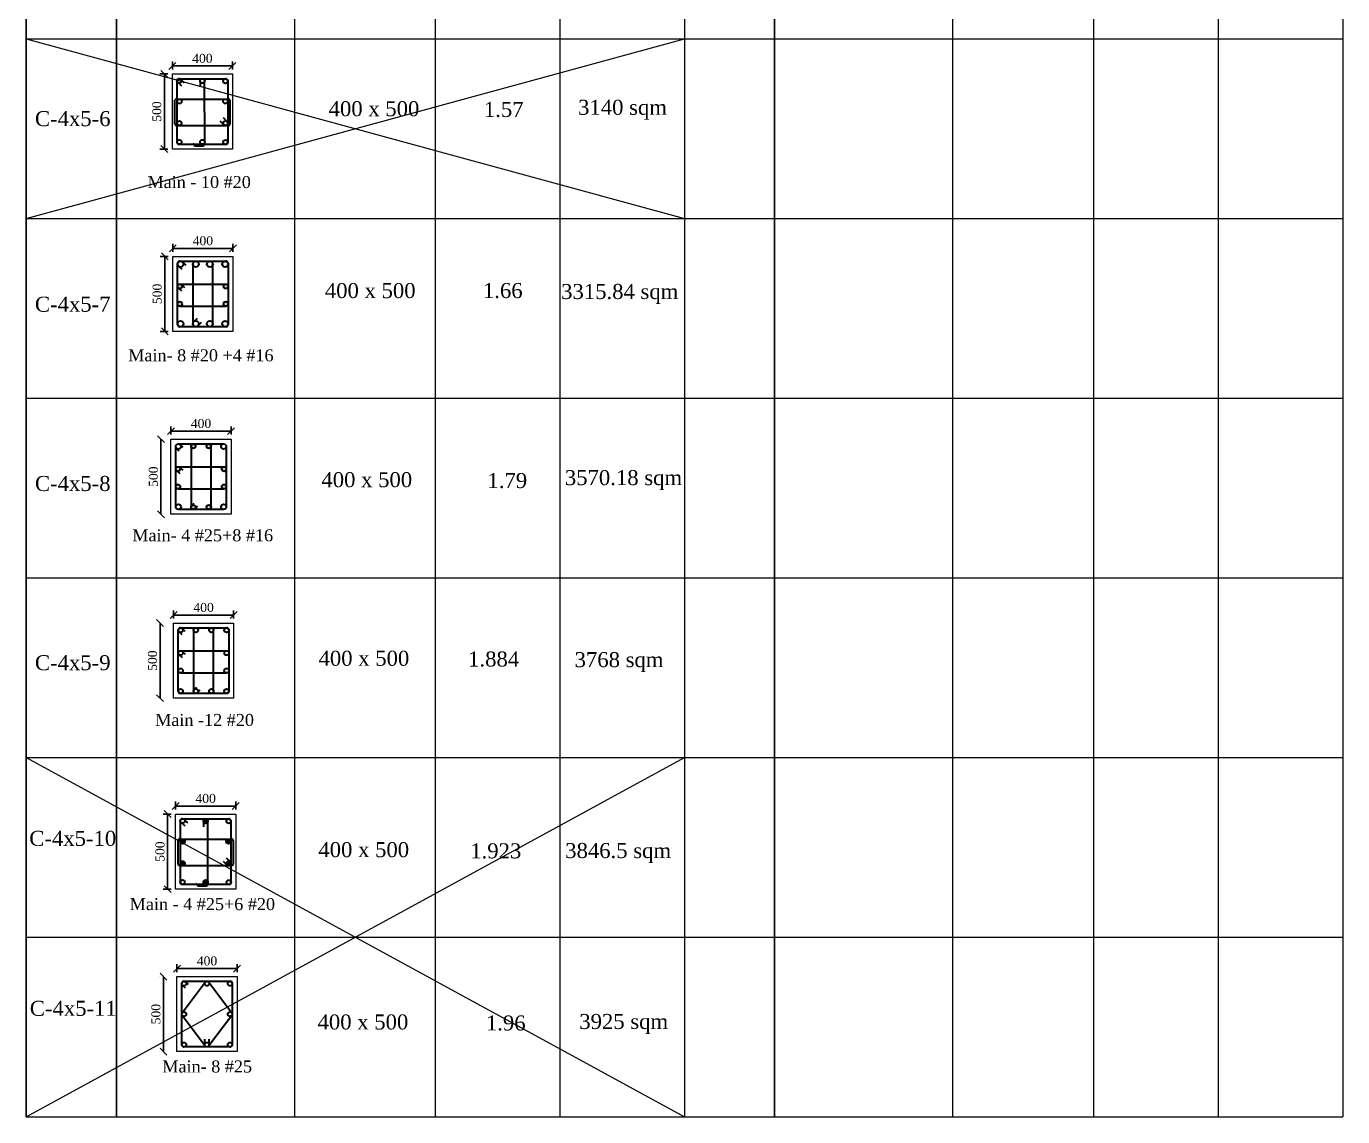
# Model space of a CAD drawing. Header units: millimetres. Extents: x -111267 to 10003021, y -40114 to 2142304.
# Drawn here: x 4297106 to 4340929, y 1999011 to 2035313 of the extents above; entities that cross this region are included whole.
import ezdxf

# ---------------------------------------------------------------- set-up
doc = ezdxf.new("R2010")
doc.units = ezdxf.units.MM
doc.header["$PDMODE"] = 2
doc.linetypes.add('DASHED2', pattern=[0.375, 0.25, -0.125])
doc.layers.add('5a.Hatch-TR-0', color=8, linetype='Continuous')
doc.layers.add('9.Title', color=7, linetype='Continuous')
for name, color, linetype, lineweight in [('object line', 23, 'Continuous', 13), ('reinmt', 241, 'Continuous', 40), ('S-Beam', 4, 'DASHED2', 15), ('S-Dim', 8, 'Continuous', 5)]:
    doc.layers.add(name, color=color, linetype=linetype, lineweight=lineweight)
doc.styles.add('DRIQsmall', font='times.ttf', dxfattribs={"height": 0.2})
doc.styles.add('Times new roman', font='times.ttf', dxfattribs={"height": 300})
doc.dimstyles.new('Scale 20', dxfattribs={"dimscale": 0, "dimtxt": 250, "dimasz": 230, "dimexe": 150, "dimexo": 150, "dimgap": 100, "dimtad": 1, "dimtoh": 1, "dimdec": 0, "dimlfac": 0.2, "dimzin": 0, "dimdsep": 46, "dimtxsty": 'Times new roman', "dimblk": 'OBLIQUE', "dimcen": 0.09, "dimclrd": 256, "dimclrt": 3, "dimadec": 0, "dimazin": 0, "dimtfac": 1, "dimtdec": 0, "dimtofl": 0, "dimtmove": 0, "dimatfit": 3, "dimfxl": 150, "dimfxlon": 1, "dimtolj": 1, "dimtzin": 0, "dimarcsym": 0})

# ---------------------------------------------------------------- blocks, each defined once
blk = doc.blocks.new('_Oblique')
at = {"color": 0, "linetype": 'ByBlock', "lineweight": -2}
blk.add_line((-0.5, -0.5), (0.5, 0.5), dxfattribs=at)
blk = doc.blocks.new('*D889')
at = {"layer": 'Defpoints', "color": 0, "ltscale": 6, "transparency": 16777216}
for p in [(4302076, 2009086), (4301809, 2006586), (4302076, 2006586)]:
    blk.add_point(p, dxfattribs=at)
at = {"layer": 'S-Dim', "color": 0, "lineweight": -2, "ltscale": 6, "transparency": 16777216}
for p, q in [((4301926, 2009086), (4301659, 2009086)), ((4301926, 2006586), (4301659, 2006586))]:
    blk.add_line(p, q, dxfattribs=at)
at = {"layer": 'S-Dim', "lineweight": -2, "ltscale": 6, "transparency": 16777216}
blk.add_line((4301809, 2009086), (4301809, 2006586), dxfattribs=at)
at = {"layer": 'S-Dim', "lineweight": -2, "ltscale": 6, "transparency": 16777216, "xscale": 230, "yscale": 230, "zscale": 230}
for p, rotation in [((4301809, 2009086), 90), ((4301809, 2006586), 270)]:
    blk.add_blockref('_Oblique', p, dxfattribs=dict(at, rotation=rotation))
at = {"layer": 'S-Dim', "color": 3, "ltscale": 6, "transparency": 16777216, "insert": (4301557, 2007836), "char_height": 300, "attachment_point": 5, "rotation": 90, "style": 'Times new roman'}
blk.add_mtext('\\A1;500', dxfattribs=at)
blk = doc.blocks.new('*D890')
at = {"layer": 'Defpoints', "color": 0, "ltscale": 6, "transparency": 16777216}
for p in [(4304076, 2009352), (4302076, 2009086), (4304076, 2009086)]:
    blk.add_point(p, dxfattribs=at)
at = {"layer": 'S-Dim', "color": 0, "lineweight": -2, "ltscale": 6, "transparency": 16777216}
for p, q in [((4302076, 2009236), (4302076, 2009502)), ((4304076, 2009236), (4304076, 2009502))]:
    blk.add_line(p, q, dxfattribs=at)
at = {"layer": 'S-Dim', "lineweight": -2, "ltscale": 6, "transparency": 16777216}
blk.add_line((4302076, 2009352), (4304076, 2009352), dxfattribs=at)
at = {"layer": 'S-Dim', "lineweight": -2, "ltscale": 6, "transparency": 16777216, "xscale": 230, "yscale": 230, "zscale": 230, "rotation": 180}
blk.add_blockref('_Oblique', (4302076, 2009352), dxfattribs=at)
at = {"layer": 'S-Dim', "lineweight": -2, "ltscale": 6, "transparency": 16777216, "xscale": 230, "yscale": 230, "zscale": 230}
blk.add_blockref('_Oblique', (4304076, 2009352), dxfattribs=at)
at = {"layer": 'S-Dim', "color": 3, "ltscale": 6, "transparency": 16777216, "insert": (4303076, 2009605), "char_height": 300, "attachment_point": 5, "style": 'Times new roman'}
blk.add_mtext('\\A1;400', dxfattribs=at)
blk = doc.blocks.new('*D891')
at = {"layer": 'Defpoints', "color": 0, "ltscale": 6, "transparency": 16777216}
for p in [(4302008, 2015444), (4304008, 2015711), (4304008, 2015444)]:
    blk.add_point(p, dxfattribs=at)
at = {"layer": 'S-Dim', "color": 0, "lineweight": -2, "ltscale": 6, "transparency": 16777216}
for p, q in [((4302008, 2015594), (4302008, 2015861)), ((4304008, 2015594), (4304008, 2015861))]:
    blk.add_line(p, q, dxfattribs=at)
at = {"layer": 'S-Dim', "lineweight": -2, "ltscale": 6, "transparency": 16777216}
blk.add_line((4302008, 2015711), (4304008, 2015711), dxfattribs=at)
at = {"layer": 'S-Dim', "lineweight": -2, "ltscale": 6, "transparency": 16777216, "xscale": 230, "yscale": 230, "zscale": 230, "rotation": 180}
blk.add_blockref('_Oblique', (4302008, 2015711), dxfattribs=at)
at = {"layer": 'S-Dim', "lineweight": -2, "ltscale": 6, "transparency": 16777216, "xscale": 230, "yscale": 230, "zscale": 230}
blk.add_blockref('_Oblique', (4304008, 2015711), dxfattribs=at)
at = {"layer": 'S-Dim', "color": 3, "ltscale": 6, "transparency": 16777216, "insert": (4303008, 2015964), "char_height": 300, "attachment_point": 5, "style": 'Times new roman'}
blk.add_mtext('\\A1;400', dxfattribs=at)
blk = doc.blocks.new('*D903')
at = {"layer": 'Defpoints', "color": 0, "ltscale": 6, "transparency": 16777216}
for p in [(4302008, 2015444, 99385), (4301559, 2012944), (4302008, 2012944, 99385)]:
    blk.add_point(p, dxfattribs=at)
at = {"layer": 'S-Dim', "color": 0, "lineweight": -2, "ltscale": 6, "transparency": 16777216}
for p, q in [((4301411, 2015444), (4301409, 2015444)), ((4301411, 2012944), (4301409, 2012944))]:
    blk.add_line(p, q, dxfattribs=at)
at = {"layer": 'S-Dim', "lineweight": -2, "ltscale": 6, "transparency": 16777216}
blk.add_line((4301559, 2015444), (4301559, 2012944), dxfattribs=at)
at = {"layer": 'S-Dim', "lineweight": -2, "ltscale": 6, "transparency": 16777216, "xscale": 230, "yscale": 230, "zscale": 230}
for p, rotation in [((4301559, 2015444), 90), ((4301559, 2012944), 270)]:
    blk.add_blockref('_Oblique', p, dxfattribs=dict(at, rotation=rotation))
at = {"layer": 'S-Dim', "color": 3, "ltscale": 6, "transparency": 16777216, "insert": (4301307, 2014194), "char_height": 300, "attachment_point": 5, "rotation": 90, "style": 'Times new roman'}
blk.add_mtext('\\A1;500', dxfattribs=at)
blk = doc.blocks.new('*D892')
at = {"layer": 'Defpoints', "color": 0, "ltscale": 6, "transparency": 16777216}
for p in [(4301983, 2027654), (4301716, 2025154), (4301983, 2025154)]:
    blk.add_point(p, dxfattribs=at)
at = {"layer": 'S-Dim', "color": 0, "lineweight": -2, "ltscale": 6, "transparency": 16777216}
for p, q in [((4301833, 2027654), (4301566, 2027654)), ((4301833, 2025154), (4301566, 2025154))]:
    blk.add_line(p, q, dxfattribs=at)
at = {"layer": 'S-Dim', "lineweight": -2, "ltscale": 6, "transparency": 16777216}
blk.add_line((4301716, 2027654), (4301716, 2025154), dxfattribs=at)
at = {"layer": 'S-Dim', "lineweight": -2, "ltscale": 6, "transparency": 16777216, "xscale": 230, "yscale": 230, "zscale": 230}
for p, rotation in [((4301716, 2027654), 90), ((4301716, 2025154), 270)]:
    blk.add_blockref('_Oblique', p, dxfattribs=dict(at, rotation=rotation))
at = {"layer": 'S-Dim', "color": 3, "ltscale": 6, "transparency": 16777216, "insert": (4301463, 2026404), "char_height": 300, "attachment_point": 5, "rotation": 90, "style": 'Times new roman'}
blk.add_mtext('\\A1;500', dxfattribs=at)
blk = doc.blocks.new('*D893')
at = {"layer": 'Defpoints', "color": 0, "ltscale": 6, "transparency": 16777216}
for p in [(4303983, 2027921), (4301983, 2027654), (4303983, 2027654)]:
    blk.add_point(p, dxfattribs=at)
at = {"layer": 'S-Dim', "color": 0, "lineweight": -2, "ltscale": 6, "transparency": 16777216}
for p, q in [((4301983, 2027804), (4301983, 2028071)), ((4303983, 2027804), (4303983, 2028071))]:
    blk.add_line(p, q, dxfattribs=at)
at = {"layer": 'S-Dim', "lineweight": -2, "ltscale": 6, "transparency": 16777216}
blk.add_line((4301983, 2027921), (4303983, 2027921), dxfattribs=at)
at = {"layer": 'S-Dim', "lineweight": -2, "ltscale": 6, "transparency": 16777216, "xscale": 230, "yscale": 230, "zscale": 230, "rotation": 180}
blk.add_blockref('_Oblique', (4301983, 2027921), dxfattribs=at)
at = {"layer": 'S-Dim', "lineweight": -2, "ltscale": 6, "transparency": 16777216, "xscale": 230, "yscale": 230, "zscale": 230}
blk.add_blockref('_Oblique', (4303983, 2027921), dxfattribs=at)
at = {"layer": 'S-Dim', "color": 3, "ltscale": 6, "transparency": 16777216, "insert": (4302983, 2028173), "char_height": 300, "attachment_point": 5, "style": 'Times new roman'}
blk.add_mtext('\\A1;400', dxfattribs=at)
blk = doc.blocks.new('*D895')
at = {"layer": 'Defpoints', "color": 0, "ltscale": 6, "transparency": 16777216}
for p in [(4301968, 2033726), (4301702, 2031226), (4301968, 2031226)]:
    blk.add_point(p, dxfattribs=at)
at = {"layer": 'S-Dim', "color": 0, "lineweight": -2, "ltscale": 6, "transparency": 16777216}
for p, q in [((4301818, 2033726), (4301552, 2033726)), ((4301818, 2031226), (4301552, 2031226))]:
    blk.add_line(p, q, dxfattribs=at)
at = {"layer": 'S-Dim', "lineweight": -2, "ltscale": 6, "transparency": 16777216}
blk.add_line((4301702, 2033726), (4301702, 2031226), dxfattribs=at)
at = {"layer": 'S-Dim', "lineweight": -2, "ltscale": 6, "transparency": 16777216, "xscale": 230, "yscale": 230, "zscale": 230}
for p, rotation in [((4301702, 2033726), 90), ((4301702, 2031226), 270)]:
    blk.add_blockref('_Oblique', p, dxfattribs=dict(at, rotation=rotation))
at = {"layer": 'S-Dim', "color": 3, "ltscale": 6, "transparency": 16777216, "insert": (4301449, 2032476), "char_height": 300, "attachment_point": 5, "rotation": 90, "style": 'Times new roman'}
blk.add_mtext('\\A1;500', dxfattribs=at)
blk = doc.blocks.new('*D896')
at = {"layer": 'Defpoints', "color": 0, "ltscale": 6, "transparency": 16777216}
for p in [(4303968, 2033992), (4301968, 2033726), (4303968, 2033726)]:
    blk.add_point(p, dxfattribs=at)
at = {"layer": 'S-Dim', "color": 0, "lineweight": -2, "ltscale": 6, "transparency": 16777216}
for p, q in [((4301968, 2033876), (4301968, 2034142)), ((4303968, 2033876), (4303968, 2034142))]:
    blk.add_line(p, q, dxfattribs=at)
at = {"layer": 'S-Dim', "lineweight": -2, "ltscale": 6, "transparency": 16777216}
blk.add_line((4301968, 2033992), (4303968, 2033992), dxfattribs=at)
at = {"layer": 'S-Dim', "lineweight": -2, "ltscale": 6, "transparency": 16777216, "xscale": 230, "yscale": 230, "zscale": 230, "rotation": 180}
blk.add_blockref('_Oblique', (4301968, 2033992), dxfattribs=at)
at = {"layer": 'S-Dim', "lineweight": -2, "ltscale": 6, "transparency": 16777216, "xscale": 230, "yscale": 230, "zscale": 230}
blk.add_blockref('_Oblique', (4303968, 2033992), dxfattribs=at)
at = {"layer": 'S-Dim', "color": 3, "ltscale": 6, "transparency": 16777216, "insert": (4302968, 2034245), "char_height": 300, "attachment_point": 5, "style": 'Times new roman'}
blk.add_mtext('\\A1;400', dxfattribs=at)
blk = doc.blocks.new('*D899')
at = {"layer": 'Defpoints', "color": 0, "ltscale": 6, "transparency": 16777216}
for p in [(4301922, 2021569), (4303922, 2021835), (4303922, 2021569)]:
    blk.add_point(p, dxfattribs=at)
at = {"layer": 'S-Dim', "color": 0, "lineweight": -2, "ltscale": 6, "transparency": 16777216}
for p, q in [((4301922, 2021719), (4301922, 2021985)), ((4303922, 2021719), (4303922, 2021985))]:
    blk.add_line(p, q, dxfattribs=at)
at = {"layer": 'S-Dim', "lineweight": -2, "ltscale": 6, "transparency": 16777216}
blk.add_line((4301922, 2021835), (4303922, 2021835), dxfattribs=at)
at = {"layer": 'S-Dim', "lineweight": -2, "ltscale": 6, "transparency": 16777216, "xscale": 230, "yscale": 230, "zscale": 230, "rotation": 180}
blk.add_blockref('_Oblique', (4301922, 2021835), dxfattribs=at)
at = {"layer": 'S-Dim', "lineweight": -2, "ltscale": 6, "transparency": 16777216, "xscale": 230, "yscale": 230, "zscale": 230}
blk.add_blockref('_Oblique', (4303922, 2021835), dxfattribs=at)
at = {"layer": 'S-Dim', "color": 3, "ltscale": 6, "transparency": 16777216, "insert": (4302922, 2022088), "char_height": 300, "attachment_point": 5, "style": 'Times new roman'}
blk.add_mtext('\\A1;400', dxfattribs=at)
blk = doc.blocks.new('*D906')
at = {"layer": 'Defpoints', "color": 0, "ltscale": 6, "transparency": 16777216}
for p in [(4301922, 2021569, 99385), (4301589, 2019069), (4301922, 2019069, 99385)]:
    blk.add_point(p, dxfattribs=at)
at = {"layer": 'S-Dim', "color": 0, "lineweight": -2, "ltscale": 6, "transparency": 16777216}
for p, q in [((4301440, 2021569), (4301439, 2021569)), ((4301440, 2019069), (4301439, 2019069))]:
    blk.add_line(p, q, dxfattribs=at)
at = {"layer": 'S-Dim', "lineweight": -2, "ltscale": 6, "transparency": 16777216}
blk.add_line((4301589, 2021569), (4301589, 2019069), dxfattribs=at)
at = {"layer": 'S-Dim', "lineweight": -2, "ltscale": 6, "transparency": 16777216, "xscale": 230, "yscale": 230, "zscale": 230}
for p, rotation in [((4301589, 2021569), 90), ((4301589, 2019069), 270)]:
    blk.add_blockref('_Oblique', p, dxfattribs=dict(at, rotation=rotation))
at = {"layer": 'S-Dim', "color": 3, "ltscale": 6, "transparency": 16777216, "insert": (4301336, 2020319), "char_height": 300, "attachment_point": 5, "rotation": 90, "style": 'Times new roman'}
blk.add_mtext('\\A1;500', dxfattribs=at)
blk = doc.blocks.new('*D901')
at = {"layer": 'Defpoints', "color": 0, "ltscale": 6, "transparency": 16777216}
for p in [(4302122, 2003675), (4304122, 2003942), (4304122, 2003675)]:
    blk.add_point(p, dxfattribs=at)
at = {"layer": 'S-Dim', "color": 0, "lineweight": -2, "ltscale": 6, "transparency": 16777216}
for p, q in [((4302122, 2003825), (4302122, 2004092)), ((4304122, 2003825), (4304122, 2004092))]:
    blk.add_line(p, q, dxfattribs=at)
at = {"layer": 'S-Dim', "lineweight": -2, "ltscale": 6, "transparency": 16777216}
blk.add_line((4302122, 2003942), (4304122, 2003942), dxfattribs=at)
at = {"layer": 'S-Dim', "lineweight": -2, "ltscale": 6, "transparency": 16777216, "xscale": 230, "yscale": 230, "zscale": 230, "rotation": 180}
blk.add_blockref('_Oblique', (4302122, 2003942), dxfattribs=at)
at = {"layer": 'S-Dim', "lineweight": -2, "ltscale": 6, "transparency": 16777216, "xscale": 230, "yscale": 230, "zscale": 230}
blk.add_blockref('_Oblique', (4304122, 2003942), dxfattribs=at)
at = {"layer": 'S-Dim', "color": 3, "ltscale": 6, "transparency": 16777216, "insert": (4303122, 2004195), "char_height": 300, "attachment_point": 5, "style": 'Times new roman'}
blk.add_mtext('\\A1;400', dxfattribs=at)
blk = doc.blocks.new('*D908')
at = {"layer": 'Defpoints', "color": 0, "ltscale": 6, "transparency": 16777216}
for p in [(4302122, 2003675, 99385), (4301673, 2001175), (4302122, 2001175, 99385)]:
    blk.add_point(p, dxfattribs=at)
at = {"layer": 'S-Dim', "color": 0, "lineweight": -2, "ltscale": 6, "transparency": 16777216}
for p, q in [((4301525, 2003675), (4301523, 2003675)), ((4301525, 2001175), (4301523, 2001175))]:
    blk.add_line(p, q, dxfattribs=at)
at = {"layer": 'S-Dim', "lineweight": -2, "ltscale": 6, "transparency": 16777216}
blk.add_line((4301673, 2003675), (4301673, 2001175), dxfattribs=at)
at = {"layer": 'S-Dim', "lineweight": -2, "ltscale": 6, "transparency": 16777216, "xscale": 230, "yscale": 230, "zscale": 230}
for p, rotation in [((4301673, 2003675), 90), ((4301673, 2001175), 270)]:
    blk.add_blockref('_Oblique', p, dxfattribs=dict(at, rotation=rotation))
at = {"layer": 'S-Dim', "color": 3, "ltscale": 6, "transparency": 16777216, "insert": (4301421, 2002425), "char_height": 300, "attachment_point": 5, "rotation": 90, "style": 'Times new roman'}
blk.add_mtext('\\A1;500', dxfattribs=at)

msp = doc.modelspace()

# ---------------------------------------------------------------- hatches: boundary and pattern name
at = {"layer": '5a.Hatch-TR-0', "linetype": 'Continuous'}
h = msp.add_hatch(color=8, dxfattribs=at)
h.dxf.hatch_style = 1
h.paths.add_polyline_path([(4302141.6, 2026070.4, 1), (4302292.6, 2026070.4, 1)])
h.paths.add_polyline_path([(4302141.6, 2026657, 1), (4302292.7, 2026657, 1)])
h.paths.add_polyline_path([(4303672.9, 2026657, 1), (4303823.9, 2026657, 1)])
h.paths.add_polyline_path([(4303672.8, 2026070.4, 1), (4303823.9, 2026070.4, 1)])
h = msp.add_hatch(color=8, dxfattribs=at)
h.dxf.hatch_style = 1
h.paths.add_polyline_path([(4303255.3, 2021334.5, 1), (4303104.2, 2021334.5, 1)])
h.paths.add_polyline_path([(4302740.3, 2021334.2, 1), (4302589.3, 2021334.2, 1)])
h = msp.add_hatch(color=8, dxfattribs=at)
h.dxf.hatch_style = 1
h.paths.add_polyline_path([(4302740.3, 2019302.9, 0.6349148), (4302616.6, 2019361), (4302605.7, 2019349.9, 0.169643), (4302589.3, 2019302.9, 1)])
h.paths.add_polyline_path([(4303255.3, 2019302.7, 1), (4303104.2, 2019302.7, 1)])
h.paths.add_polyline_path([(4302081.1, 2019985.1, 1), (4302232.2, 2019985.1, 1)])
h.paths.add_polyline_path([(4302232.2, 2020571.6, 1), (4302081.1, 2020571.6, 1)])
h.paths.add_polyline_path([(4303612.4, 2020571.6, 1), (4303763.5, 2020571.6, 1)])
h.paths.add_polyline_path([(4303763.5, 2019985.1, 1), (4303612.4, 2019985.1, 1)])
h = msp.add_hatch(color=8, dxfattribs=at)
h.dxf.hatch_style = 1
edge = h.paths.add_edge_path()
edge.add_arc((4303075.8, 2008851.2), 75.5, 0, 360)
h = msp.add_hatch(color=8, dxfattribs=at)
h.dxf.hatch_style = 1
edge = h.paths.add_edge_path()
edge.add_arc((4302312, 2008174.1), 75.5, 0, 360)
h = msp.add_hatch(color=8, dxfattribs=at)
h.dxf.hatch_style = 1
edge = h.paths.add_edge_path()
edge.add_arc((4303839.6, 2008174.1), 75.5, 0, 360)
h = msp.add_hatch(color=8, dxfattribs=at)
h.dxf.hatch_style = 1
edge = h.paths.add_edge_path()
edge.add_arc((4302308.8, 2007446.5), 75.5, 0, 360)
h = msp.add_hatch(color=8, dxfattribs=at)
h.dxf.hatch_style = 1
edge = h.paths.add_edge_path()
edge.add_arc((4303842.8, 2007446.5), 75.5, 0, 360)
h = msp.add_hatch(color=8, dxfattribs=at)
h.dxf.hatch_style = 1
edge = h.paths.add_edge_path()
edge.add_arc((4303075.8, 2006820.1), 75.5, 0, 360)

# ---------------------------------------------------------------- linework, layer by layer
at = {"layer": '9.Title'}
for p, q in [((4297106.2, 1999011, -198769.9), (4297106.2, 2067045.3, -198769.9)), ((4300106.2, 1999011, -198769.9), (4300106.2, 2066045.3, -198769.9)), ((4322017.4, 1999011, -198769.9), (4322017.4, 2066045.3, -198769.9))]:
    msp.add_line(p, q, dxfattribs=at)
at = {"layer": 'object line'}
for points in [[(4301968.3, 2033725.7), (4303968.3, 2033725.7), (4303968.3, 2031225.7), (4301968.3, 2031225.7)], [(4301922.3, 2021568.6), (4303922.3, 2021568.6), (4303922.3, 2019068.6), (4301922.3, 2019068.6)], [(4302121.5, 2003675.4), (4304121.5, 2003675.4), (4304121.5, 2001175.4), (4302121.5, 2001175.4)]]:
    msp.add_lwpolyline(points, close=True, dxfattribs=at)
for points, elevation in [([(4301982.7, 2027653.9), (4303982.7, 2027653.9), (4303982.7, 2025153.9), (4301982.7, 2025153.9)], 99385), ([(4302007.8, 2015444.5), (4304007.8, 2015444.5), (4304007.8, 2012944.5), (4302007.8, 2012944.5)], 198769.9), ([(4302075.8, 2009085.6), (4304075.8, 2009085.6), (4304075.8, 2006585.6), (4302075.8, 2006585.6)], 99385)]:
    msp.add_lwpolyline(points, close=True, dxfattribs=dict(at, elevation=elevation))
at = {"layer": 'reinmt', "linetype": 'Continuous', "lineweight": 35}
for p, q in [((4302126.4, 2031455.1), (4302126.4, 2033496.3)), ((4302185, 2033419.9), (4302273.1, 2033333.6)), ((4302197.8, 2033567.6), (4303738.9, 2033567.6)), ((4302276.2, 2033513.1), (4302364.6, 2033430.1)), ((4302892.8, 2033491.4), (4302892.8, 2033301.6)), ((4303810.3, 2033496.3), (4303810.3, 2031455.1)), ((4302055.6, 2032061.2), (4302055.6, 2032849.6)), ((4302095.6, 2032889.6), (4303841.1, 2032889.6)), ((4303881.1, 2032849.6), (4303881.1, 2032061.2)), ((4303550.4, 2032163.2), (4303675.1, 2032041.1)), ((4303654.3, 2032273.4), (4303779.8, 2032147.7)), ((4302105.6, 2032011.2), (4303831.1, 2032011.2)), ((4303738.9, 2031383.7), (4302197.8, 2031383.7)), ((4302140.8, 2025383.3, 99385), (4302140.8, 2027424.5, 99385)), ((4302179.3, 2027320.8, 99385), (4302287.4, 2027222.5, 99385)), ((4302212.2, 2027495.9, 99385), (4303753.3, 2027495.9, 99385)), ((4302315.1, 2027459.5, 99385), (4302419.7, 2027357.7, 99385)), ((4302649.7, 2027397.7, 99385), (4302649.7, 2025410.1, 99385)), ((4303315.7, 2025410.1, 99385), (4303315.7, 2027397.7, 99385)), ((4303824.7, 2027424.5, 99385), (4303824.7, 2025383.3, 99385)), ((4302173.5, 2026595.3, 99385), (4302272.4, 2026509.4, 99385)), ((4302217.1, 2026732.5, 99385), (4303748.4, 2026732.5, 99385)), ((4302267.8, 2026713, 99385), (4302371.6, 2026615.4, 99385)), ((4302218.7, 2025994.9, 99385), (4303748.4, 2025994.9, 99385)), ((4302681, 2025482.3, 99385), (4302806.7, 2025598.2, 99385)), ((4303753.3, 2025311.9, 99385), (4302212.2, 2025311.9, 99385)), ((4302813.7, 2025337.5, 99385), (4302942.5, 2025461.8, 99385)), ((4302080.3, 2019314.9), (4302080.3, 2021322.1)), ((4302097, 2021270.4), (4302185.2, 2021184.2)), ((4302168.7, 2021410.5), (4303675.8, 2021410.5)), ((4302229.1, 2021386.7), (4302317.4, 2021303.7)), ((4302589.3, 2021346.3), (4302589.3, 2019302.9)), ((4303255.2, 2019305.5), (4303255.3, 2021334.4)), ((4303764.2, 2021322.1), (4303764.2, 2019314.9)), ((4302113, 2020510), (4302212, 2020424)), ((4302156.7, 2020647.2), (4303688, 2020647.2)), ((4302207.4, 2020627.6), (4302311.2, 2020530.1)), ((4302158.3, 2019909.5), (4303687.9, 2019909.5)), ((4302605.7, 2019349.9), (4302690.5, 2019436.3)), ((4302723.3, 2019255), (4302806.5, 2019345.1)), ((4303675.2, 2019226.6), (4302168.1, 2019226.6)), ((4302165.9, 2013173.8, 198769.9), (4302165.9, 2015215.1, 198769.9)), ((4302192.3, 2015153.4, 298154.9), (4302280.5, 2015067.1, 298154.9)), ((4302237.2, 2015286.4, 198769.9), (4303778.4, 2015286.4, 198769.9)), ((4302296.5, 2015262.6, 298154.9), (4302384.9, 2015179.6, 298154.9)), ((4302674.8, 2015222.3, 198769.9), (4302674.8, 2013178.8, 198769.9)), ((4303340.8, 2013181.4, 198769.9), (4303340.8, 2015222.3, 198769.9)), ((4303849.7, 2015215.1, 198769.9), (4303849.7, 2013173.8, 198769.9)), ((4302242.2, 2014523.1, 198769.9), (4303773.5, 2014523.1, 198769.9)), ((4302198.6, 2014385.9, 198769.9), (4302297.5, 2014299.9, 198769.9)), ((4302292.9, 2014503.6, 198769.9), (4302396.7, 2014406, 198769.9)), ((4302243.8, 2013785.4, 198769.9), (4303773.4, 2013785.4, 198769.9)), ((4302691.2, 2013225.8, 198769.9), (4302776, 2013312.3, 198769.9)), ((4302808.8, 2013130.9, 198769.9), (4302892, 2013221.1, 198769.9)), ((4303778.4, 2013102.5, 198769.9), (4302237.2, 2013102.5, 198769.9)), ((4302233.9, 2006815, 99385), (4302233.9, 2008856.2, 99385)), ((4302305.2, 2008927.6, 99385), (4303846.4, 2008927.6, 99385)), ((4302383.7, 2008873.1, 99385), (4302472, 2008790, 99385)), ((4303000.3, 2008851.3, 99385), (4303000.3, 2008661.6, 99385)), ((4303917.7, 2008856.2, 99385), (4303917.7, 2006815, 99385)), ((4302292.4, 2008779.9, 99385), (4302380.6, 2008693.6, 99385)), ((4302163.1, 2007421.1, 99385), (4302163.1, 2008209.5, 99385)), ((4302203.1, 2008249.5, 99385), (4303948.5, 2008249.5, 99385)), ((4303988.5, 2008209.5, 99385), (4303988.5, 2007421.1, 99385)), ((4303657.8, 2007523.1, 99385), (4303782.5, 2007401.1, 99385)), ((4303761.7, 2007633.3, 99385), (4303887.3, 2007507.6, 99385)), ((4302213.1, 2007371.1, 99385), (4303938.5, 2007371.1, 99385)), ((4303846.4, 2006743.6, 99385), (4302305.2, 2006743.6, 99385)), ((4302279.6, 2001404.8), (4302279.6, 2003446)), ((4302294.8, 2002470.8), (4303060.1, 2003485.8)), ((4302306.1, 2003384.3, 99385), (4302394.2, 2003298, 99385)), ((4302350.9, 2003517.3), (4303892.1, 2003517.3)), ((4302410.3, 2003493.5, 99385), (4302498.6, 2003410.5, 99385)), ((4303181.8, 2003487.3), (4303947.7, 2002471.6)), ((4303963.5, 2003446), (4303963.5, 2001404.8)), ((4303061.2, 2001363.4), (4302295.4, 2002379.1)), ((4303948.2, 2002379.9), (4303182.9, 2001365)), ((4303046.4, 2001416.9), (4303046.4, 2001596.5)), ((4303196.8, 2001415.5), (4303196.8, 2001595)), ((4303892.1, 2001333.4), (4302350.9, 2001333.4))]:
    msp.add_line(p, q, dxfattribs=at)
msp.add_lwpolyline([(4302647.1, 2031420.2), (4302720.8, 2031338.6), (4302983.4, 2031338.6, 0.4142858), (4303043.4, 2031398.7), (4303042.9, 2033503.3)], format="xyb", dxfattribs=at)
at = {"layer": 'reinmt', "linetype": 'Continuous', "lineweight": 35, "elevation": 99385}
msp.add_lwpolyline([(4302754.6, 2006780.2), (4302828.3, 2006698.6), (4303090.9, 2006698.6, 0.4142858), (4303150.9, 2006758.6), (4303150.4, 2008863.3)], format="xyb", dxfattribs=at)
at = {"layer": 'reinmt', "linetype": 'Continuous', "lineweight": 35}
for centre, radius in [((4302197.8, 2033496.3), 75.5), ((4302968.3, 2033491.2), 75.5), ((4303736.4, 2033489.6), 75.5), ((4302204.5, 2032814.2), 75.5), ((4303732.1, 2032814.2), 75.5), ((4302201.3, 2032086.6), 75.5), ((4303735.4, 2032086.6), 75.5), ((4302199.5, 2031460.3), 75.5), ((4302968.3, 2031460.2), 75.5), ((4303738.9, 2031455.1), 75.5), ((4302239.4, 2027397.2, 198769.9), 98.2), ((4302747.9, 2027397.7, 99385), 98.2), ((4303217.5, 2027397.7, 99385), 98.2), ((4303726.1, 2027397.2, 198769.9), 98.2), ((4302217.1, 2026657, 99385), 75.5), ((4303748.4, 2026657, 99385), 75.5), ((4302217.1, 2026070.4, 99385), 75.5), ((4303748.4, 2026070.4, 99385), 75.5), ((4302239.4, 2025410.7, 198769.9), 98.2), ((4302747.9, 2025410.1, 99385), 98.2), ((4303217.5, 2025410.1, 99385), 98.2), ((4303726.1, 2025410.7, 198769.9), 98.2), ((4302168.7, 2021322.1), 88.4), ((4302664.8, 2021334.2), 75.5), ((4303179.8, 2021334.5), 75.5), ((4303675.8, 2021322.1), 88.4), ((4302156.7, 2020571.6), 75.5), ((4303688, 2020571.6), 75.5), ((4302156.6, 2019985.1), 75.5), ((4303687.9, 2019985.1), 75.5), ((4302168.7, 2019314.9), 88.4), ((4302664.8, 2019302.9), 75.5), ((4303179.8, 2019302.7), 75.5), ((4303675.8, 2019314.9), 88.4), ((4302242.2, 2015210.2, 298154.9), 75.5), ((4302750.3, 2015210.2, 198769.9), 75.5), ((4303265.3, 2015210.4, 198769.9), 75.5), ((4303773.4, 2015210.2, 298154.9), 75.5), ((4302242.2, 2014447.6, 198769.9), 75.5), ((4303773.5, 2014447.6, 198769.9), 75.5), ((4302242.2, 2013861, 198769.9), 75.5), ((4303773.4, 2013861, 198769.9), 75.5), ((4302242.2, 2013178.8, 298154.9), 75.5), ((4302750.3, 2013178.8, 198769.9), 75.5), ((4303265.3, 2013178.6, 198769.9), 75.5), ((4303773.4, 2013178.8, 298154.9), 75.5), ((4302305.2, 2008856.2, 99385), 75.5), ((4303075.8, 2008851.2, 99385), 75.5), ((4303843.8, 2008849.6, 99385), 75.5), ((4302312, 2008174.1, 99385), 75.5), ((4303839.6, 2008174.1, 99385), 75.5), ((4302308.8, 2007446.5, 99385), 75.5), ((4303842.8, 2007446.5, 99385), 75.5), ((4302307, 2006820.3, 99385), 75.5), ((4303075.8, 2006820.1, 99385), 75.5), ((4303846.4, 2006815, 99385), 75.5), ((4302355.9, 2003441.1, 99385), 75.5), ((4303121.5, 2003441.8), 75.5), ((4303887.2, 2003441.1, 99385), 75.5), ((4302355.1, 2002425.4), 75.5), ((4303887.9, 2002425.4), 75.5), ((4302355.9, 2001409.7, 99385), 75.5), ((4303121.5, 2001408.9), 75.5), ((4303887.2, 2001409.7, 99385), 75.5)]:
    msp.add_circle(centre, radius, dxfattribs=at)
for centre, radius, start, end in [((4302197.8, 2033496.3), 71.4, 90, 180), ((4303738.9, 2033496.3), 71.4, 360, 90), ((4302095.6, 2032849.6), 40, 90, 180), ((4303841.1, 2032849.6), 40, 0, 90), ((4302105.6, 2032061.2), 50, 180, 270), ((4303831.1, 2032061.2), 50, 270, 0), ((4302197.8, 2031455.1), 71.4, 180, 270), ((4303738.9, 2031455.1), 71.4, 270, 0), ((4302212.2, 2027424.5, 99385), 71.4, 90, 180), ((4303753.3, 2027424.5, 99385), 71.4, 360, 90), ((4302212.2, 2025383.3, 99385), 71.4, 180, 270), ((4303753.3, 2025383.3, 99385), 71.4, 270, 0), ((4302237.2, 2015215.1, 198769.9), 71.4, 90, 180), ((4303778.4, 2015215.1, 198769.9), 71.4, 360, 90), ((4302237.2, 2013173.8, 198769.9), 71.4, 180, 270), ((4303778.4, 2013173.8, 198769.9), 71.4, 270, 0), ((4302305.2, 2008856.2, 99385), 71.4, 90, 180), ((4303846.4, 2008856.2, 99385), 71.4, 360, 90), ((4302203.1, 2008209.5, 99385), 40, 90, 180), ((4303948.5, 2008209.5, 99385), 40, 0, 90), ((4302213.1, 2007421.1, 99385), 50, 180, 270), ((4303938.5, 2007421.1, 99385), 50, 270, 0), ((4302305.2, 2006815, 99385), 71.4, 180, 270), ((4303846.4, 2006815, 99385), 71.4, 270, 0), ((4302350.9, 2003446), 71.4, 90, 180), ((4303892.1, 2003446), 71.4, 360, 90), ((4302350.9, 2001404.8), 71.4, 180, 270), ((4303892.1, 2001404.8), 71.4, 270, 0)]:
    msp.add_arc(centre, radius, start, end, dxfattribs=at)
at = {"layer": 'S-Beam', "linetype": 'Continuous', "ltscale": 5}
for p, q in [((4319017.4, 2067045.3, -198769.9), (4319017.4, 1999011, -198769.9)), ((4340928.6, 2067045.3, -198769.9), (4340928.6, 1999011, -198769.9)), ((4306032.4, 2066045.3, -198769.9), (4306032.4, 1999011, -198769.9)), ((4310720.4, 2066045.3, -198769.9), (4310720.4, 1999011, -198769.9)), ((4314868.9, 2066045.3, -198769.9), (4314868.9, 1999011, -198769.9)), ((4327943.6, 2066045.3, -198769.9), (4327943.6, 1999011, -198769.9)), ((4332631.6, 2066045.3, -198769.9), (4332631.6, 1999011, -198769.9)), ((4336780.1, 2066045.3, -198769.9), (4336780.1, 1999011, -198769.9)), ((4297106.2, 2034891, 1750.1), (4340928.6, 2034891, -101900.3)), ((4297106.2, 2034891, 1750.1), (4319017.4, 2028911, -50075.1)), ((4297106.2, 2028911, 1750.1), (4319017.4, 2034891, -50075.1)), ((4297106.2, 2028911, 1750.1), (4340928.6, 2028911, -101900.3)), ((4297106.2, 2022931, 1750.1), (4340928.6, 2022931, -101900.3)), ((4297106.2, 2016951, 1750.1), (4340928.6, 2016951, -101900.3)), ((4297106.2, 2010971, 1750.1), (4340928.6, 2010971, -101900.3)), ((4297106.2, 2010971, 1750.1), (4319017.4, 1999011, -50075.1)), ((4297106.2, 1999011, 1750.1), (4319017.4, 2010971, -50075.1)), ((4297106.2, 2004991, 1750.1), (4340928.6, 2004991, -101900.3)), ((4297106.2, 1999011, 1750.1), (4340928.6, 1999011, -101900.3))]:
    msp.add_line(p, q, dxfattribs=at)

# ---------------------------------------------------------------- texts
at = {"color": 0, "linetype": 'Continuous', "char_height": 400, "attachment_point": 5, "style": 'Times new roman'}
for s, insert, width in [('Main - 10 #20', (4302860.5, 2030125), 3405.581), ('Main- 8 #20 +4 #16', (4302918.2, 2024356.2, 99385), 6332.361), ('Main- 4 #25+8 #16 ', (4302978, 2018363.4, 99385), 5708.639), ('Main -12 #20', (4303039.8, 2012216.5, 298154.9), 3405.581), ('Main - 4 #25+6 #20 ', (4302968, 2006085.5, 99385), 6092.49), ('Main- 8 #25', (4303127.5, 2000679.2, 99385), 3405.581)]:
    msp.add_mtext(s, dxfattribs=dict(at, insert=insert, width=width))
at = {"layer": '9.Title', "linetype": 'Continuous', "lineweight": 9, "ltscale": 0.5, "char_height": 500, "width": 8540.737, "attachment_point": 5, "style": 'DRIQsmall'}
for s, insert in [('C-4x5-6', (4298651.5, 2032236.2, -198769.9)), ('400 x 500', (4308680.7, 2032566.2, 99385)), ('1.57', (4312999.2, 2032539.9, 99385)), ('3140 sqm', (4316954.1, 2032535.8, -198769.9)), ('400 x 500', (4308555, 2026511.4, 99385)), ('1.66', (4312967.5, 2026511.4, 99385)), ('3315.84 sqm', (4316861.3, 2026403.1, -198769.9)), ('C-4x5-7', (4298651.5, 2026056.7, -198769.9)), ('C-4x5-8', (4298651.5, 2020088.2, -198769.9)), ('400 x 500', (4308440.5, 2020215.3)), ('1.79', (4313118.4, 2020185.6)), ('3570.18 sqm', (4316985.6, 2020206.3, -198769.9)), ('400 x 500', (4308344.9, 2014269.4, 198769.9)), ('C-4x5-9', (4298651.5, 2014122.5, -198769.9)), ('1.884', (4312663.4, 2014243, 198769.9)), ('3768 sqm', (4316838.3, 2014146, -198769.9)), ('C-4x5-10', (4298651.5, 2008273.2, -198769.9)), ('400 x 500', (4308339.3, 2007897.5, 99385)), ('1.923', (4312734.8, 2007856.3, 99385)), ('3846.5 sqm', (4316808.1, 2007790.4, -198769.9)), ('C-4x5-11', (4298669.7, 2002614.9, -397539.8)), ('400 x 500', (4308311.9, 2002160.3)), ('1.96', (4313066.9, 2002126)), ('3925 sqm', (4316993.4, 2002099.8, -198769.9))]:
    msp.add_mtext(s, dxfattribs=dict(at, insert=insert))

# ---------------------------------------------------------------- dimensions: what is measured, and where the dimension line sits
at = {"layer": 'S-Dim', "ltscale": 6}
for base, p1, p2, picture, middle in [((4303968.3, 2033992.4), (4301968.3, 2033725.7), (4303968.3, 2033725.7), '*D896', (4302968.3, 2034245)), ((4303982.7, 2027920.6, 99385), (4301982.7, 2027653.9, 99385), (4303982.7, 2027653.9, 99385), '*D893', (4302982.7, 2028173.2, 99385)), ((4303922.3, 2021835.2), (4301922.3, 2021568.6), (4303922.3, 2021568.6), '*D899', (4302922.3, 2022087.8)), ((4304007.8, 2015711.1, 198769.9), (4302007.8, 2015444.5, 198769.9), (4304007.8, 2015444.5, 198769.9), '*D891', (4303007.8, 2015963.7, 198769.9)), ((4304075.8, 2009352.3, 99385), (4302075.8, 2009085.6, 99385), (4304075.8, 2009085.6, 99385), '*D890', (4303075.8, 2009604.9, 99385)), ((4304121.5, 2003942.1), (4302121.5, 2003675.4), (4304121.5, 2003675.4), '*D901', (4303121.5, 2004194.6))]:
    dim = msp.add_linear_dim(base=base, p1=p1, p2=p2, dimstyle='Scale 20', override={"dimscale": 1}, dxfattribs=at)
    dim.commit()
    dim.dimension.update_dxf_attribs({"geometry": picture, "text_midpoint": middle})
for base, p1, p2, picture, middle in [((4301701.7, 2031225.7), (4301968.3, 2033725.7), (4301968.3, 2031225.7), '*D895', (4301449.1, 2032475.7)), ((4301716.1, 2025153.9, 99385), (4301982.7, 2027653.9, 99385), (4301982.7, 2025153.9, 99385), '*D892', (4301463.5, 2026403.9, 99385)), ((4301588.9, 2019068.6, -99385), (4301922.3, 2021568.6), (4301922.3, 2019068.6), '*D906', (4301336.3, 2020318.6, -99385)), ((4301559.5, 2012944.5, 99385), (4302007.8, 2015444.5, 198769.9), (4302007.8, 2012944.5, 198769.9), '*D903', (4301306.9, 2014194.5, 99385)), ((4301809.1, 2006585.6, 99385), (4302075.8, 2009085.6, 99385), (4302075.8, 2006585.6, 99385), '*D889', (4301556.5, 2007835.6, 99385)), ((4301673.2, 2001175.4, -99385), (4302121.5, 2003675.4), (4302121.5, 2001175.4), '*D908', (4301420.6, 2002425.4, -99385))]:
    dim = msp.add_linear_dim(base=base, p1=p1, p2=p2, angle=90, dimstyle='Scale 20', override={"dimscale": 1}, dxfattribs=at)
    dim.commit()
    dim.dimension.update_dxf_attribs({"geometry": picture, "text_midpoint": middle})

doc.saveas('drawing.dxf')
